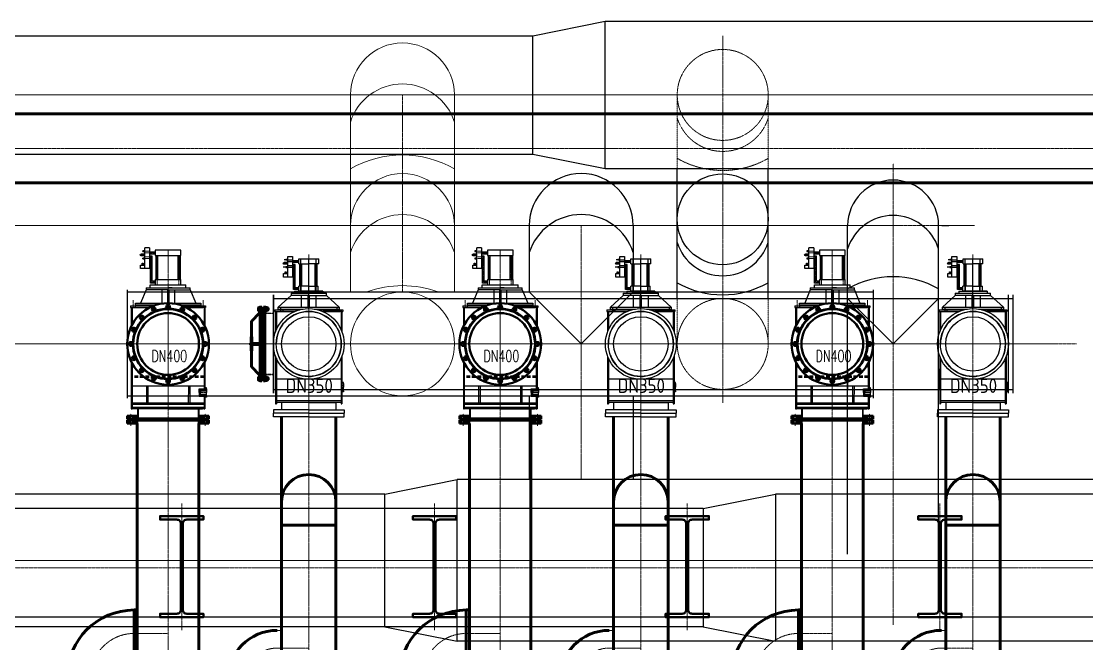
# Model space of a CAD drawing. Header units: millimetres. Extents: x -11969 to 47316, y 514 to 81306.
# Drawn here: x 18551 to 25929, y 67973 to 72284 of the extents above; entities that cross this region are included whole.
import ezdxf

# ---------------------------------------------------------------- set-up
doc = ezdxf.new("R2010")
doc.units = ezdxf.units.MM
for name, pattern in [('CENTER', [2, 1.25, -0.25, 0.25, -0.25]), ('CONTINOUS', [0]), ('DASHED2', [0.375, 0.25, -0.125]), ('DASHEDX2', [38.1, 25.4, -12.7]), ('PHANTOM2', [1.25, 0.625, -0.125, 0.125, -0.125, 0.125, -0.125])]:
    doc.linetypes.add(name, pattern=pattern)
for name, color, linetype, lineweight in [('2D', 4, 'PHANTOM2', 20), ('gas', 2, 'Continuous', 50), ('POU', 4, 'Continuous', 20), ('SHI', 7, 'Continuous', 40), ('SW', 8, 'Continuous', 20), ('WEN', 3, 'Continuous', 20), ('XU', 6, 'DASHED2', 20), ('ZHONG', 1, 'CENTER', 20), ('中心线', 1, 'CENTER', 18), ('尺寸', 4, 'Continuous', 18), ('虚线', 3, 'DASHEDX2', 25)]:
    doc.layers.add(name, color=color, linetype=linetype, lineweight=lineweight)
doc.layers.add('air', color=7, linetype='Continuous', lineweight=50, true_color=0x77bec0)
for name, color, linetype in [('dim', 7, 'Continuous'), ('HAN', 9, 'Continuous'), ('X1', 4, 'Continuous')]:
    doc.layers.add(name, color=color, linetype=linetype)
doc.styles.add('ACC', font='simplex.shx', dxfattribs={"width": 0.75, "bigfont": 'hztxt.shx'})
doc.styles.add('GB', font='gbenor.shx', dxfattribs={"bigfont": 'gbcbig.shx'})
pattern_1 = [(315, (-8383.129, 8656.28), (-2.245064, -2.245064), [])]
pattern_2 = [(45, (-8383.129, -9706.2963), (-2.245064, 2.245064), [])]
pattern_3 = [(45, (-4402.3579, -2894.9538), (-0.71178518, 0.71178518), [])]
pattern_4 = [(45, (-4402.3579, -2812.4112), (-0.71178518, 0.71178518), [])]
pattern_5 = [(45, (204.382, -1206.0965), (-3.558926, 3.558926), [])]
pattern_6 = [(45, (204.3822, -1206.0965), (-0.7117852, 0.7117852), [])]

# ---------------------------------------------------------------- blocks, each defined once
blk = doc.blocks.new('dl')
at = {"layer": 'SHI'}
blk.add_lwpolyline([(168935.8, 74025.5), (169085.8, 74025.5), (169085.8, 74049.5), (168970.3, 74049.5, -0.414214), (168942.3, 74077.5), (168942.3, 74673.5, -0.414214), (168970.3, 74701.5), (169085.8, 74701.5), (169085.8, 74725.5), (168935.8, 74725.5), (168785.8, 74725.5), (168785.8, 74701.5), (168901.3, 74701.5, -0.414214), (168929.3, 74673.5), (168929.3, 74077.5, -0.414214), (168901.3, 74049.5), (168785.8, 74049.5), (168785.8, 74025.5)], format="xyb", close=True, dxfattribs=at)
at = {"layer": 'ZHONG'}
blk.add_line((168935.8, 74813), (168935.8, 73934.6), dxfattribs=at)
blk = doc.blocks.new('wf-3tf-dn350-b')
for p, q in [((-145.4, 463.6), (-145.4, 605.6)), ((-145.4, 605.6), (-112.4, 605.6)), ((-112.4, 605.6), (-112.4, 463.6)), ((-177.7, 557.6), (-145.4, 557.6)), ((-145.4, 531.6), (-177.7, 531.6)), ((-145.4, 583.6), (-171.2, 583.6)), ((-145.4, 563.6), (-170.1, 563.6)), ((-145.4, 557.6), (-170.1, 557.6)), ((-145.4, 551.6), (-170.1, 551.6)), ((-145.4, 583.6), (-112.4, 583.6)), ((-145.4, 571.6), (-112.4, 571.6)), ((-145.4, 543.6), (-112.4, 543.6)), ((-145.4, 531.6), (-112.4, 531.6)), ((-112.4, 583.6), (-112.4, 463.6)), ((-112.4, 577.6), (-69, 577.6)), ((-112.4, 571.6), (-69, 571.6)), ((-112.4, 565.6), (-69, 565.6)), ((-94.2, 549.5), (-112.4, 549.6)), ((-100.2, 543.6), (-112.4, 543.6)), ((-106.2, 537.6), (-112.4, 537.6)), ((-106.3, 376.6), (-106.2, 537.6)), ((-100.3, 382.6), (-100.2, 543.6)), ((-94.3, 388.5), (-94.2, 549.5)), ((-69, 554.1), (-69, 589.1)), ((-69, 589), (69, 589)), ((-69, 589), (69, 589)), ((-69, 554.1), (0, 554)), ((-61.1, 400.1), (-61, 554.1)), ((-54.1, 365.1), (-54, 589)), ((-47.1, 400), (-47, 554)), ((0, 247), (0, 589)), ((69, 554), (0, 554)), ((43.4, 400), (43.5, 554)), ((50.4, 365), (50.5, 589)), ((57.4, 400), (57.5, 554)), ((69, 554), (69, 589)), ((-112.4, 463.6), (-145.4, 463.6)), ((-69.1, 376.6), (-106.3, 376.6)), ((-69.1, 382.6), (-100.3, 382.6)), ((-69.1, 388.6), (-94.3, 388.5)), ((-69.1, 365.1), (-69.1, 400.1)), ((-0.1, 400), (-69.1, 400.1)), ((-51.6, 365), (-51.6, 400)), ((-0.1, 400), (65.4, 400)), ((47.9, 365), (47.9, 400)), ((65.4, 365), (65.4, 400)), ((-122.5, 335), (-210.7, 254)), ((-122.5, 351), (122.5, 351)), ((-122.5, 351), (0, 351)), ((-122.5, 351), (-122.5, 335)), ((0, 335), (-122.5, 335)), ((-98.1, 365.1), (97.9, 364.9)), ((-98.1, 365.1), (-98.1, 351.1)), ((97.9, 364.9), (-69.1, 365.1)), ((-0.1, 365), (-69.1, 365.1)), ((-69.1, 365), (-69.1, 365)), ((-49.8, 254), (-49.8, 335)), ((-22.9, 365), (19.6, 365)), ((-12.5, 365), (13.1, 365)), ((-5, 254), (-5, 335)), ((0, 335), (122.5, 335)), ((5, 254), (5, 335)), ((19.6, 365), (28, 365)), ((49.8, 335), (49.8, 254)), ((97.9, 364.9), (97.9, 350.9)), ((122.5, 335), (122.5, 351)), ((122.5, 335), (210.3, 254)), ((-234.8, 236.9), (-62.2, 237)), ((-234.8, 236.9), (-234.8, 225)), ((-234.8, 225), (-96.9, 225)), ((-230, 225), (-230, 84.4)), ((-224, 225), (-224, 99.2)), ((-210.7, 254), (0, 254)), ((-210.7, 242), (-210.7, 254)), ((-210.7, 242), (-62.2, 242)), ((-210.7, 242), (-210.7, 237)), ((-210.5, 242), (-38.2, 242)), ((-210.5, 242), (-210.5, 237)), ((-210.5, 237), (-62.2, 237)), ((-210.5, 225), (-96.9, 225)), ((-195.5, 249), (-195.5, 225)), ((-180.7, 237), (-180.7, 242)), ((-180.5, 237), (-180.5, 242)), ((-180.5, 237), (-180.5, 225)), ((0, 254), (210.3, 254)), ((38.2, 242), (210.3, 242)), ((62.3, 237), (210.5, 237)), ((62.5, 242), (210.3, 242)), ((62.5, 237), (214.3, 237)), ((230, 225), (97, 225)), ((97, 225), (214.5, 225)), ((180.5, 237), (180.5, 242)), ((180.5, 237), (180.5, 225)), ((195.5, 249), (195.5, 225)), ((195.5, 249), (195.5, 225)), ((210.3, 254), (210.3, 237)), ((210.5, 237), (235.3, 236.9)), ((214.5, 225), (211.5, 225)), ((214.5, 225), (217.5, 225)), ((224, 225), (224, 99.2)), ((230, 225), (230, 84.4)), ((230.3, 225), (235.3, 225)), ((235.3, 236.9), (235.3, 225)), ((-230, -84.4), (-230, -415)), ((-224, -99.2), (-224, -415)), ((224, -99.2), (224, -415)), ((230, -84.4), (230, -415)), ((224, -245), (-224, -245)), ((240, -267.5), (230, -267.5)), ((230, -267.5), (230, -299.5)), ((230, -286), (240, -286)), ((230, -287.5), (240, -287.5)), ((240, -274.5), (240, -267.5)), ((240, -274.5), (240, -299.5)), ((230, -311.5), (240, -311.5)), ((230, -313), (240, -313)), ((230, -331.5), (230, -324.5)), ((240, -331.5), (230, -331.5)), ((240, -324.5), (240, -299.5)), ((240, -324.5), (240, -331.5)), ((-230, -415), (-224, -415)), ((224, -395), (-224, -395)), ((224, -405), (-224, -405)), ((0, -405), (-188.5, -405)), ((-188.5, -405), (-188.5, -456.1)), ((0, -405), (188.5, -405)), ((188.5, -405), (188.5, -456.1)), ((224, -415), (230, -415)), ((0, -456.1), (-245, -456.1)), ((-245, -456.1), (-245, -480.1)), ((0, -480.1), (-245, -480.1)), ((0, -480.1), (-245, -480.1)), ((-245, -504.1), (-245, -480.1)), ((0, -504.1), (-245, -504.1)), ((0, -456.1), (245, -456.1)), ((0, -480.1), (245, -480.1)), ((0, -480.1), (245, -480.1)), ((0, -504.1), (245, -504.1)), ((245, -456.1), (245, -480.1)), ((245, -504.1), (245, -480.1))]:
    blk.add_line(p, q)
for points in [[(-145.4, 587.1), (-159.3, 585.8), (-159.3, 581.6), (-145.4, 580.1)], [(-145.4, 535.1), (-159.3, 533.8), (-159.3, 529.6), (-145.4, 528.1)], [(-156.3, 487.2), (-163.3, 487.2), (-163.3, 499.8), (-156.3, 499.8)]]:
    blk.add_lwpolyline(points, close=True)
blk.add_lwpolyline([(-145.4, 463.6), (-174.1, 463.6), (-174.1, 487.2), (-145.4, 487.2)])
for centre, radius in [((-170.1, 557.6), 6), ((0, 0), 245), ((0, 0), 225), ((0, 0), 188.5)]:
    blk.add_circle(centre, radius)
blk.add_arc((0, 0), 225, 200.18139, 180)
at = {"layer": 'ZHONG'}
for p, q in [((0, -586.1), (0, 619)), ((356, 0), (-311.2, 0))]:
    blk.add_line(p, q, dxfattribs=at)
at = {"insert": (-159.8, -239.3), "char_height": 100, "attachment_point": 1, "style": 'GB'}
blk.add_mtext_dynamic_manual_height_columns('DN350', width=343.773, gutter_width=12.5, heights=[0], dxfattribs=at)
blk = doc.blocks.new('wf-3tf-dn400-c')
at = {"layer": 'POU'}
h = blk.add_hatch(dxfattribs=at)
h.set_pattern_fill('ANSI31', color=256, style=0)
h.set_pattern_definition(pattern_1)
h.paths.add_polyline_path([(-244.5, -499), (-214, -499), (-214, -525), (-241, -525), (-244, -522), (-244.5, -522)])
h.paths.add_polyline_path([(-270.5, -522), (-282.5, -522), (-282.5, -499), (-270.5, -499)])
h = blk.add_hatch(dxfattribs=at)
h.set_pattern_fill('ANSI31', color=256, style=0)
h.set_pattern_definition(pattern_1)
h.paths.add_polyline_path([(244.5, -522), (244, -522), (241, -525), (214, -525), (214, -499), (244.5, -499)])
h.paths.add_polyline_path([(270.5, -499), (282.5, -499), (282.5, -522), (270.5, -522)])
h = blk.add_hatch(dxfattribs=at)
h.set_pattern_fill('ANSI31', color=256, style=0)
h.set_pattern_definition(pattern_2)
h.paths.add_polyline_path([(-244.5, -551), (-214, -551), (-214, -525), (-241, -525), (-244, -528), (-244.5, -528)])
h.paths.add_polyline_path([(-270.5, -528), (-282.5, -528), (-282.5, -551), (-270.5, -551)])
h = blk.add_hatch(dxfattribs=at)
h.set_pattern_fill('ANSI31', color=256, style=0)
h.set_pattern_definition(pattern_2)
h.paths.add_polyline_path([(244.5, -528), (244, -528), (241, -525), (214, -525), (214, -551), (244.5, -551)])
h.paths.add_polyline_path([(270.5, -551), (282.5, -551), (282.5, -528), (270.5, -528)])
at = {"layer": '尺寸'}
h = blk.add_hatch(dxfattribs=at)
h.set_pattern_fill('LINE', color=256, angle=45, style=0)
h.set_pattern_definition([(45, (-124314.4302, -158400.693), (-2.24506403, 2.24506403), [])])
h.paths.add_polyline_path([(214.9, -311.4), (214.9, -328.9), (221.9, -328.9), (221.9, -322.9), (221.9, -321.9), (224.9, -321.9), (224.9, -322.9), (264.9, -322.9), (264.9, -311.4), (264.9, -304.4), (254.9, -304.4), (254.9, -311.4)])
h.paths.add_polyline_path([(254.9, -361.4), (254.9, -368.4), (264.9, -368.4), (264.9, -361.4), (264.9, -349.9), (224.9, -349.9), (224.9, -350.9), (221.9, -350.9), (221.9, -348.4), (221.9, -343.9), (214.9, -343.9), (214.9, -361.4)])
h = blk.add_hatch(color=256, dxfattribs=at)
h.paths.add_polyline_path([(224.9, -324.4), (221.9, -324.4), (221.9, -328.4), (224.9, -328.4)])
h.paths.add_polyline_path([(224.9, -344.4), (221.9, -344.4), (221.9, -348.4), (224.9, -348.4)])
for p, q in [((-161.9, 522.9), (-161.9, 664.9)), ((-128.9, 664.9), (-161.9, 664.9)), ((-128.9, 664.9), (-128.9, 522.9)), ((-161.9, 622.9), (-186.6, 622.9)), ((-161.9, 610.9), (-186.6, 610.9)), ((-128.9, 642.9), (-128.9, 522.9)), ((-128.9, 636.9), (-89, 636.9)), ((-128.9, 624.9), (-89, 624.9)), ((-110.7, 608.9), (-128.9, 608.9)), ((-122.7, 596.9), (-128.9, 596.9)), ((-122.7, 421.8), (-122.7, 596.9)), ((-110.7, 433.8), (-110.7, 608.9)), ((-84, 611.9), (-84, 446.8)), ((-80, 446.8), (-80, 611.9)), ((-70, 446.8), (-70, 611.9)), ((70, 447), (70, 612.1)), ((80, 447), (80, 612.1)), ((84, 612.1), (84, 447)), ((-128.9, 522.9), (-161.9, 522.9)), ((-89, 446.8), (-89, 408.8)), ((-89, 446.8), (89, 446.8)), ((89, 409), (89, 446.8)), ((-152.5, 374), (-191, 282)), ((-152.5, 389), (-152.5, 374)), ((-152.5, 389), (0, 389)), ((-152.5, 389), (-28.5, 389)), ((0, 374), (-152.5, 374)), ((-124, 409), (124, 409)), ((-124, 389), (-124, 409)), ((-89, 421.8), (-122.7, 421.8)), ((-89, 433.8), (-110.7, 433.8)), ((-89, 389), (89, 389)), ((-44, 372.9), (-44, 282)), ((-28.5, 389), (0, 389)), ((-5, 374), (-5, 282.5)), ((0, 389), (152.5, 389)), ((28.5, 389), (0, 389)), ((0, 374), (152.5, 374)), ((5, 374), (5, 282.5)), ((44, 372.9), (44, 282)), ((124, 389), (124, 409)), ((152.5, 374), (152.5, 389)), ((152.5, 374), (191, 282)), ((-259.8, 265), (-97.9, 265)), ((-259.8, 265), (-259.8, 253.1)), ((-259.8, 253.1), (-125.6, 253)), ((-257.5, 265.1), (-97.8, 265)), ((-257.5, 253.1), (-125.6, 253)), ((-255, 253.1), (-255, 121.6)), ((-249, 253.1), (-249, 133.4)), ((-228, 265.1), (-228, 253.1)), ((-226.2, 282), (-16.8, 282)), ((-226.2, 270), (-226.2, 282)), ((-226.2, 270), (-83.1, 270)), ((-226.2, 270), (-83.1, 270)), ((-226.2, 270), (-226.2, 265)), ((17, 282), (225.8, 282)), ((83.1, 270), (225.8, 270)), ((83.1, 270), (225.8, 270)), ((97.9, 265), (232.9, 265)), ((97.9, 265), (236.7, 265)), ((254.9, 253), (125.6, 253)), ((125.6, 253), (236.9, 253)), ((225.8, 282), (225.8, 270)), ((225.8, 270), (225.8, 265)), ((227.9, 265), (227.9, 253)), ((232.9, 265), (260.2, 265)), ((236.9, 253), (233.9, 253)), ((236.9, 253), (239.9, 253)), ((248.9, 253), (248.9, 133.7)), ((254.9, 253), (254.9, 121.9)), ((255.2, 253), (260.2, 253)), ((260.2, 265), (260.2, 253)), ((-255, -121.6), (-255, -449.9)), ((-249, -133.4), (-249, -449.9)), ((248.9, -133.7), (248.9, -311.4)), ((254.9, -121.9), (254.9, -304.4)), ((-249, -289.9), (248.9, -289.9)), ((-149.9, -290.1), (-149.9, -410)), ((-139.9, -290.1), (-139.9, -410)), ((140.2, -290.4), (139.9, -410.3)), ((150.2, -290.5), (149.9, -410.3)), ((214.9, -336.4), (214.9, -311.4)), ((214.9, -311.4), (254.9, -311.4)), ((214.9, -328.9), (221.9, -328.9)), ((214.9, -336.4), (214.9, -361.4)), ((214.9, -343.9), (221.9, -343.9)), ((214.9, -361.4), (254.9, -361.4)), ((221.9, -321.9), (224.9, -321.9)), ((221.9, -324.4), (221.9, -321.9)), ((221.9, -336.4), (221.9, -322.9)), ((224.9, -324.4), (221.9, -324.4)), ((221.9, -328.4), (224.9, -328.4)), ((221.9, -336.4), (221.9, -349.9)), ((221.9, -344.4), (224.9, -344.4)), ((221.9, -348.4), (221.9, -350.9)), ((224.9, -348.4), (221.9, -348.4)), ((221.9, -350.9), (224.9, -350.9)), ((224.9, -321.9), (224.9, -336.4)), ((224.9, -324.4), (264.9, -324.4)), ((224.9, -350.9), (224.9, -336.4)), ((224.9, -348.4), (264.9, -348.4)), ((248.9, -361.4), (248.9, -449.9)), ((264.9, -304.4), (254.9, -304.4)), ((254.9, -304.4), (254.9, -311.4)), ((254.9, -368.4), (254.9, -361.4)), ((254.9, -368.4), (254.9, -449.9)), ((264.9, -368.4), (254.9, -368.4)), ((264.9, -311.4), (264.9, -304.4)), ((264.9, -311.4), (264.9, -336.4)), ((264.9, -361.4), (264.9, -336.4)), ((264.9, -361.4), (264.9, -368.4)), ((254.9, -410), (-254.9, -410)), ((254.9, -420), (-254.9, -420)), ((248.9, -439.9), (-249, -439.9)), ((-255, -449.9), (-249, -449.9)), ((248.9, -449.9), (-249, -449.9)), ((0, -449.9), (-238.5, -449.9)), ((-212.4, -450), (-212.4, -515)), ((212.4, -515), (-212.4, -515)), ((-207.9, -450), (-207.9, -515)), ((0, -449.9), (238.4, -449.9)), ((207.9, -450), (207.9, -515)), ((212.4, -450), (212.4, -515)), ((248.9, -449.9), (254.9, -449.9)), ((212.4, -535), (-212.4, -535))]:
    blk.add_line(p, q)
for points in [[(-161.9, 646.4), (-175.8, 645.1), (-175.8, 640.9), (-161.9, 639.4)], [(-161.9, 594.4), (-175.8, 593.1), (-175.8, 588.9), (-161.9, 587.4)], [(-89, 611.9), (89, 612.1), (89, 650.1), (-89, 649.9)], [(-172.7, 546.5), (-179.7, 546.5), (-179.7, 559.1), (-172.7, 559.1)]]:
    blk.add_lwpolyline(points, close=True)
blk.add_lwpolyline([(-161.9, 522.9), (-190.6, 522.9), (-190.6, 546.5), (-161.9, 546.5)])
blk.add_circle((-186.6, 616.9), 6)
at = {"layer": 'SHI'}
for p, q in [((-282.5, -499), (-213, -499)), ((-282.5, -499), (-282.5, -522)), ((-270.5, -499), (-270.5, -522)), ((-244.5, -499), (-244.5, -522)), ((-214, -499), (-214, -525)), ((213, -499), (282.5, -499)), ((214, -499), (214, -525)), ((244.5, -499), (244.5, -522)), ((270.5, -499), (270.5, -522)), ((282.5, -499), (282.5, -522)), ((-282.5, -522), (-244, -522)), ((-282.5, -528), (-244, -528)), ((-282.5, -551), (-282.5, -528)), ((-282.5, -551), (-213, -551)), ((-270.5, -551), (-270.5, -528)), ((-244.5, -551), (-244.5, -528)), ((-241, -525), (-244, -522)), ((-241, -525), (-244, -528)), ((-241, -525), (241, -525)), ((-241, -525), (241, -525)), ((-214, -551), (-214, -525)), ((213, -551), (282.5, -551)), ((214, -551), (214, -525)), ((241, -525), (244, -522)), ((241, -525), (244, -528)), ((244, -522), (282.5, -522)), ((244, -528), (282.5, -528)), ((244.5, -551), (244.5, -528)), ((270.5, -551), (270.5, -528)), ((282.5, -551), (282.5, -528))]:
    blk.add_line(p, q, dxfattribs=at)
for centre, radius in [((0, 0), 282.5), ((0, 0), 244), ((0, 0), 241), ((-98.5, 237.9), 13), ((0, 257.5), 13), ((98.5, 237.9), 13), ((0, 0), 214), ((-182.1, 182.1), 13), ((182.1, 182.1), 13), ((-237.9, 98.5), 13), ((237.9, 98.5), 13), ((-257.5, 0), 13), ((257.5, 0), 13), ((-237.9, -98.5), 13), ((237.9, -98.5), 13), ((-182.1, -182.1), 13), ((182.1, -182.1), 13), ((-98.5, -237.9), 13), ((0, -257.5), 13), ((98.5, -237.9), 13)]:
    blk.add_circle(centre, radius, dxfattribs=at)
at = {"layer": 'ZHONG'}
for p, q in [((0, 307.8), (0, -316.7)), ((-82.4, 244.6), (-114.7, 231.2)), ((-105.6, 255), (-91.2, 220.2)), ((17.5, 257.5), (-17.5, 257.5)), ((114.7, 231.2), (82.3, 244.6)), ((105.6, 255), (91.2, 220.2)), ((-195.1, 195.1), (-168.5, 168.5)), ((-169.7, 194.4), (-194.5, 169.7)), ((195.1, 195.1), (168.5, 168.5)), ((194.4, 169.7), (169.7, 194.5)), ((-255, 105.6), (-220.2, 91.2)), ((-231.2, 114.7), (-244.6, 82.3)), ((255, 105.6), (220.2, 91.2)), ((244.6, 82.4), (231.2, 114.7)), ((-316.9, 0), (319.7, 0)), ((-257.5, 17.5), (-257.5, -17.5)), ((257.5, -17.5), (257.5, 17.5)), ((-255, -105.6), (-220.2, -91.2)), ((-244.6, -82.4), (-231.2, -114.7)), ((255, -105.6), (220.2, -91.2)), ((231.2, -114.7), (244.6, -82.3)), ((-195.1, -195.1), (-168.5, -168.5)), ((-194.4, -169.7), (-169.7, -194.5)), ((-105.6, -255), (-91.2, -220.2)), ((105.6, -255), (91.2, -220.2)), ((195.1, -195.1), (168.5, -168.5)), ((169.7, -194.4), (194.5, -169.7)), ((-114.7, -231.2), (-82.3, -244.6)), ((-17.5, -257.5), (17.5, -257.5)), ((82.4, -244.6), (114.7, -231.2)), ((-257.5, -483.4), (-257.5, -535.4)), ((-257.5, -566.6), (-257.5, -514.7)), ((0, -483.4), (0, -535.4)), ((0, -566.6), (0, -514.7)), ((257.5, -483.4), (257.5, -535.4)), ((257.5, -566.6), (257.5, -514.7))]:
    blk.add_line(p, q, dxfattribs=at)
at = {"layer": '中心线'}
for p, q in [((-161.9, 642.9), (-179.3, 642.9)), ((-161.9, 590.9), (-179.3, 590.9)), ((-161.9, 642.9), (-128.9, 642.9)), ((-161.9, 630.9), (-128.9, 630.9)), ((-161.9, 602.9), (-128.9, 602.9)), ((-161.9, 590.9), (-128.9, 590.9)), ((-128.9, 630.9), (-89, 630.9)), ((-116.7, 602.9), (-128.9, 602.9)), ((-116.7, 427.8), (-116.7, 602.9)), ((-75, 408.8), (-75, 611.9)), ((0, 409), (0, 650.1)), ((75, 409), (75, 612.1)), ((0, 275), (0, 528.1)), ((-89, 427.8), (-116.7, 427.8)), ((-243, 303.1), (-243, 253.1)), ((242.8, 303), (242.8, 253)), ((242.9, 303), (242.9, 253)), ((0, 294.6), (0, -721)), ((214.9, -336.4), (264.9, -336.4))]:
    blk.add_line(p, q, dxfattribs=at)
at = {"layer": '尺寸'}
for p, q in [((-194.2, 616.9), (-161.9, 616.9)), ((-161.9, 616.9), (-186.6, 616.9)), ((224.9, -322.9), (264.9, -322.9)), ((224.9, -349.9), (264.9, -349.9))]:
    blk.add_line(p, q, dxfattribs=at)
at = {"layer": '虚线'}
for p, q in [((248.9, -223), (-249, -223)), ((248.9, -233), (-249, -233))]:
    blk.add_line(p, q, dxfattribs=at)
at = {"layer": 'dim', "style": 'ACC', "width": 0.7}
blk.add_text('DN400', height=80, dxfattribs=at).set_placement((-115.1, -124.2))
blk = doc.blocks.new('蝶阀-DN250')
at = {"linetype": 'CONTINOUS'}
for p, q in [((-187.5, 213), (187.5, 213)), ((-187.5, 213), (-187.5, 165)), ((-187.5, 189), (187.5, 189)), ((-187.5, 165), (187.5, 165)), ((-136.5, 165), (-136.5, 48)), ((136.5, 48), (-136.5, 165)), ((136.5, 165), (136.5, 48)), ((187.5, 213), (187.5, 165)), ((-187.5, 48), (-187.5, 0)), ((-187.5, 48), (187.5, 48)), ((-187.5, 24), (187.5, 24)), ((-187.5, 0), (187.5, 0)), ((187.5, 48), (187.5, 0))]:
    blk.add_line(p, q, dxfattribs=at)
at = {"layer": '中心线', "ltscale": 0.1}
blk.add_line((0, 239), (0, -27.2), dxfattribs=at)
at = {"layer": '中心线', "ltscale": 0.04}
for p, q in [((-167.5, 221.2), (-167.5, 157.3)), ((167.5, 221.2), (167.5, 157.3)), ((-167.5, 56.2), (-167.5, -7.7)), ((167.5, 56.2), (167.5, -7.7))]:
    blk.add_line(p, q, dxfattribs=at)
blk = doc.blocks.new('蝶阀-DN220')
for p, q in [((-170, 94.5), (170, 94.5)), ((-170, 94.5), (-170, 82.5)), ((-170, 82.5), (170, 82.5)), ((-170, 70.5), (-170, 82.5)), ((170, 94.5), (170, 82.5)), ((170, 70.5), (170, 82.5)), ((-170, 70.5), (170, 70.5)), ((122.5, -70.5), (-122.5, 70.5)), ((-122.5, 70.5), (-122.5, -70.5)), ((122.5, -70.5), (122.5, 70.5)), ((-170, -70.5), (170, -70.5)), ((-170, -70.5), (-170, -82.5)), ((170, -70.5), (170, -82.5)), ((-170, -82.5), (170, -82.5)), ((-170, -94.5), (-170, -82.5)), ((-170, -94.5), (170, -94.5)), ((170, -94.5), (170, -82.5))]:
    blk.add_line(p, q)
at = {"layer": 'ZHONG'}
for p, q in [((-152.5, 99.7), (-152.5, 78.6)), ((-152.5, 65.3), (-152.5, 86.4)), ((0, -99.7), (0, 107.4)), ((152.5, 99.7), (152.5, 78.6)), ((152.5, 65.3), (152.5, 86.4)), ((-152.5, -65.3), (-152.5, -86.4)), ((152.5, -65.3), (152.5, -86.4)), ((-152.5, -99.7), (-152.5, -78.6)), ((152.5, -99.7), (152.5, -78.6))]:
    blk.add_line(p, q, dxfattribs=at)
blk = doc.blocks.new('波纹管-DN250')
at = {"ltscale": 0.5}
for p, q in [((-139.5, 171.5), (0, 171.5)), ((139.5, 171.5), (0, 171.5)), ((-139.5, 141.1), (0, 141.1)), ((-139.5, 110.8), (0, 110.8)), ((-139.5, 80.4), (0, 80.4)), ((139.5, 141.1), (0, 141.1)), ((139.5, 110.8), (0, 110.8)), ((139.5, 80.4), (0, 80.4)), ((-139.5, 50.1), (0, 50.1)), ((-139.5, 19.7), (0, 19.7)), ((139.5, 50.1), (0, 50.1)), ((139.5, 19.7), (0, 19.7))]:
    blk.add_line(p, q, dxfattribs=at)
at = {"linetype": 'CONTINOUS'}
for p, q in [((136.5, 191.2), (-136.5, 191.2)), ((-136.5, 191.2), (-136.5, 171.5)), ((136.5, 191.2), (136.5, 171.5)), ((-136.5, 19.7), (-136.5, 0)), ((136.5, 0), (-136.5, 0)), ((136.5, 19.7), (136.5, 0))]:
    blk.add_line(p, q, dxfattribs=at)
at = {"ltscale": 0.5}
for centre, major_axis, start_param, end_param in [((-139.5, 156.3), (-0.4, 15.2), -0.023739, 3.117854), ((139.5, 156.3), (-0.2, 15.2), 3.129948, 6.271541), ((-139.5, 95.6), (-0.4, 15.2), -0.023739, 3.117854), ((-139.5, 125.9), (-0.2, 15.2), 3.129948, 6.271541), ((-139.5, 65.2), (0.4, 15.2), 3.166909, 6.308502), ((139.5, 125.9), (-0.4, 15.2), -0.023739, 3.117854), ((139.5, 65.2), (0.5, 15.2), 0.034016, 3.175609), ((139.5, 95.6), (-0.2, 15.2), 3.129948, 6.271541), ((-139.5, 34.9), (-0.4, 15.2), -0.023739, 3.117854), ((139.5, 34.9), (-0.2, 15.2), 3.129948, 6.271541)]:
    blk.add_ellipse(centre, major_axis=major_axis, ratio=1, start_param=start_param, end_param=end_param, dxfattribs=at)
at = {"layer": 'ZHONG', "linetype": 'CONTINOUS'}
blk.add_line((0, -25.8), (0, 220.3), dxfattribs=at)
blk = doc.blocks.new('air-b2')
for p, q in [((689.5, 0), (689.5, -1149.8)), ((1066.5, 0), (1066.5, -1149.8)), ((689.5, -750), (1066.5, -750)), ((689.5, -750), (689.5, -1824.9)), ((1066.5, -750), (1066.5, -1824.9)), ((659, -1724.9), (689.5, -1724.9)), ((316.5, -1822.4), (316.5, -2086.5)), ((561.5, -1822.4), (316.5, -1822.4)), ((561.5, -1822.4), (561.5, -2086.5)), ((1066.5, -1824.9), (689.5, -1824.9)), ((741.5, -1974.9), (689.5, -1824.9)), ((1014.5, -1974.9), (1066.5, -1824.9)), ((741.5, -1974.9), (741.5, -2074.9)), ((1014.5, -1974.9), (741.5, -1974.9)), ((1014.5, -1974.9), (1014.5, -2074.9)), ((741.5, -2287.9), (741.5, -4036)), ((1014.5, -2287.9), (1014.5, -4036))]:
    blk.add_line(p, q)
for centre, radius, start in [((878, -588.5), 188.5, 0), ((659, -1822.4), 342.5, 90), ((659, -1822.4), 97.5, 90)]:
    blk.add_arc(centre, radius, start, 180)
at = {"layer": 'WEN'}
blk.add_line((659, -1479.9), (689.5, -1479.9), dxfattribs=at)
at = {"layer": 'ZHONG'}
for p, q in [((878, 0), (878, -4227.2)), ((659, -1602.4), (878, -1602.4)), ((439, -1822.4), (439, -2275.5))]:
    blk.add_line(p, q, dxfattribs=at)
blk.add_arc((659, -1822.4), 220, 90, 180, dxfattribs=at)
for name, p in [('蝶阀-DN250', (878, -2287.9)), ('波纹管-DN250', (878, -4227.2))]:
    blk.add_blockref(name, p)
at = {"layer": 'WEN', "xscale": -1}
blk.add_blockref('蝶阀-DN220', (439, -2181), dxfattribs=at)
blk = doc.blocks.new('蝶阀-DN300')
at = {"linetype": 'CONTINOUS'}
for p, q in [((-220, 226), (220, 226)), ((-220, 226), (-220, 178)), ((220, 226), (220, 178)), ((-220, 202), (220, 202)), ((-220, 178), (220, 178)), ((-162.5, 178), (-162.5, 48)), ((-162.5, 178), (162.5, 48)), ((162.5, 178), (162.5, 48)), ((-220, 48), (220, 48)), ((-220, 48), (-220, 0)), ((-220, 24), (220, 24)), ((-220, 0), (220, 0)), ((220, 48), (220, 0))]:
    blk.add_line(p, q, dxfattribs=at)
at = {"layer": '中心线', "ltscale": 0.04}
for p, q in [((-197.5, 239.3), (-197.5, 164.3)), ((197.5, 239.3), (197.5, 164.3)), ((-197.5, -13.3), (-197.5, 61.7)), ((197.5, -13.3), (197.5, 61.7))]:
    blk.add_line(p, q, dxfattribs=at)
at = {"layer": '中心线', "ltscale": 0.1}
blk.add_line((0, 257.7), (0, -52.1), dxfattribs=at)
blk = doc.blocks.new('波纹管-DN300')
at = {"linetype": 'CONTINOUS'}
for p, q in [((162.5, 227.6), (-162.5, 227.6)), ((-162.5, 227.6), (-162.5, 204.1)), ((162.5, 227.6), (162.5, 204.1)), ((-162.5, 23.5), (-162.5, 0)), ((162.5, 0), (-162.5, 0)), ((162.5, 23.5), (162.5, 0))]:
    blk.add_line(p, q, dxfattribs=at)
at = {"ltscale": 0.5}
for p, q in [((-166.1, 204.1), (0, 204.1)), ((-166.1, 168), (0, 168)), ((166.1, 204.1), (0, 204.1)), ((166.1, 168), (0, 168)), ((-166.1, 131.9), (0, 131.9)), ((-166.1, 95.7), (0, 95.7)), ((166.1, 131.9), (0, 131.9)), ((166.1, 95.7), (0, 95.7)), ((-166.1, 59.6), (0, 59.6)), ((-166.1, 23.5), (0, 23.5)), ((166.1, 59.6), (0, 59.6)), ((166.1, 23.5), (0, 23.5))]:
    blk.add_line(p, q, dxfattribs=at)
for centre, major_axis, start_param, end_param in [((-166.1, 186.1), (-0.4, 18.1), -0.023739, 3.117854), ((-166.1, 149.9), (-0.2, 18.1), 3.129948, 6.271541), ((166.1, 149.9), (-0.4, 18.1), -0.023739, 3.117854), ((166.1, 186.1), (-0.2, 18.1), 3.129948, 6.271541), ((-166.1, 113.8), (-0.4, 18.1), -0.023739, 3.117854), ((-166.1, 77.7), (0.5, 18.1), 3.166909, 6.308502), ((166.1, 77.7), (0.6, 18.1), 0.034016, 3.175609), ((166.1, 113.8), (-0.2, 18.1), 3.129948, 6.271541), ((-166.1, 41.5), (-0.4, 18.1), -0.023739, 3.117854), ((166.1, 41.5), (-0.2, 18.1), 3.129948, 6.271541)]:
    blk.add_ellipse(centre, major_axis=major_axis, ratio=1, start_param=start_param, end_param=end_param, dxfattribs=at)
at = {"layer": 'ZHONG', "linetype": 'CONTINOUS'}
blk.add_line((0, -30.7), (0, 254.2), dxfattribs=at)
blk = doc.blocks.new('gas-b2')
for p, q in [((857, 1454.2), (857, 574.6)), ((1283, 1454.2), (1283, 574.6)), ((857, 574.6), (857, -262.5)), ((1283, 574.6), (1283, -262.5)), ((835, 162.5), (835, -162.5)), ((835, 162.5), (857, 162.5)), ((835, -162.5), (857, -162.5)), ((1283, -262.5), (857, -262.5)), ((907.5, -412.5), (857, -262.5)), ((1232.5, -412.5), (1283, -262.5)), ((372.5, -300), (372.5, -512.5)), ((372.5, -300), (697.5, -300)), ((697.5, -300), (697.5, -512.5)), ((907.5, -412.5), (907.5, -512.5)), ((1232.5, -412.5), (907.5, -412.5)), ((1232.5, -412.5), (1232.5, -512.5)), ((907.5, -738.5), (907.5, -2334.7)), ((1232.5, -738.5), (1232.5, -2334.7))]:
    blk.add_line(p, q)
for radius in [462.5, 137.5]:
    blk.add_arc((835, -300), radius, 90, 180)
at = {"layer": 'ZHONG', "linetype": 'CENTER'}
for p, q in [((1070, 1454.2), (1070, -2562.3)), ((535, -300), (535, -1049.3))]:
    blk.add_line(p, q, dxfattribs=at)
at = {"layer": 'ZHONG'}
blk.add_line((835, 0), (1070, 0), dxfattribs=at)
blk.add_arc((835, -300), 300, 90, 180, dxfattribs=at)
for name, p in [('蝶阀-DN300', (535, -738.5)), ('波纹管-DN300', (1070, -2562.3))]:
    blk.add_blockref(name, p)
at = {"xscale": -1}
blk.add_blockref('蝶阀-DN300', (1070, -738.5), dxfattribs=at)
blk = doc.blocks.new('gas-master-2')
for p, q in [((3110, 0), (3110, -1365)), ((3830, 0), (3830, -1365)), ((500, -610), (17750.5, -610)), ((1564.5, -1350), (1564.5, -2100)), ((1564.5, -1365), (6729.5, -1365)), ((6729.5, -1350), (6729.5, -2100)), ((1564.5, -2085), (6729.5, -2085))]:
    blk.add_line(p, q)
for centre, radius, start, end in [((3470, 0), 360, 0, 180), ((3470, -301.7), 377.7, 17.58795, 162.41205), ((3470, -1136), 720, 60, 120), ((3470, -905), 360, 0, 180), ((3470, -1206.7), 377.7, 17.58795, 162.41205), ((3470, -2041), 720, 69.85975, 110.14025)]:
    blk.add_arc(centre, radius, start, end)
at = {"layer": 'WEN'}
blk.add_circle((3470, -1725), 360, dxfattribs=at)
at = {"layer": 'ZHONG'}
for p, q in [((-11320, 0), (17750.5, 0)), ((-11015.7, 0), (18852.4, 0)), ((3470, 0), (3470, -1365)), ((-11320, -905), (4300.8, -905)), ((-11051.6, -1725), (7270, -1725))]:
    blk.add_line(p, q, dxfattribs=at)
blk = doc.blocks.new('防爆膜-DN400')
at = {"layer": 'WEN'}
h = blk.add_hatch(dxfattribs=at)
h.set_pattern_fill('ANSI31', color=256, scale=8.05293, style=0)
h.set_pattern_definition(pattern_3)
h.paths.add_polyline_path([(-75.7, -40.6), (-76.5, -40.6), (-76.5, -135), (-75.7, -135)])
h = blk.add_hatch(dxfattribs=at)
h.set_pattern_fill('ANSI31', color=256, scale=8.05293, style=0)
h.set_pattern_definition(pattern_3)
h.paths.add_polyline_path([(-75.7, -135), (-76.5, -135), (-76.5, -209), (-75.7, -209)])
at = {"layer": 'X1'}
h = blk.add_hatch(dxfattribs=at)
h.set_pattern_fill('ANSI31', color=256, scale=40.26465, style=0)
h.set_pattern_definition(pattern_5)
h.paths.add_polyline_path([(-55.6, 255.5), (-55.6, 256.5), (-55.6, 257.7), (-69.3, 257.7), (-69.3, 250.8), (-55.6, 250.8)])
h.paths.add_polyline_path([(-79, 257.7), (-92.7, 257.7), (-92.7, 250.8), (-79, 250.8)])
h.paths.add_polyline_path([(-79, 231.1), (-79, 232.3), (-92.7, 232.3), (-92.7, 226.7), (-92.7, 214.2), (-76.5, 214.2), (-76.5, 228.7)])
h.paths.add_polyline_path([(-55.6, 232.3), (-69.3, 232.3), (-69.3, 231.3, -0.198912), (-69.4, 231), (-71.7, 228.7), (-71.7, 214.2), (-55.6, 214.2)])
h = blk.add_hatch(dxfattribs=at)
h.set_pattern_fill('ANSI31', color=256, scale=8.05293, angle=90, style=0)
h.set_pattern_definition([(135, (204.3822, -1206.0965), (-0.7117852, -0.7117852), [])])
h.paths.add_polyline_path([(-75.7, 228.7), (-76.5, 228.7), (-76.5, 193.5), (-75.7, 193.5)])
at = {"layer": 'X1', "ltscale": 0.5}
h = blk.add_hatch(dxfattribs=at)
h.set_pattern_fill('ANSI37', color=256, scale=16.10586, style=0)
h.set_pattern_definition([(45, (204.3822, -1206.0965), (-1.4235704, 1.4235704), []), (135, (204.3822, -1206.0965), (-1.4235704, -1.4235704), [])])
h.paths.add_polyline_path([(-71.7, 228.7), (-75.7, 228.7), (-75.7, 214.2), (-71.7, 214.2)])
at = {"layer": 'X1'}
h = blk.add_hatch(dxfattribs=at)
h.set_pattern_fill('ANSI31', color=256, scale=8.05293, angle=90, style=0)
h.set_pattern_definition([(135, (204.3822, -1200.7151), (-0.7117852, -0.7117852), [])])
h.paths.add_polyline_path([(-75.7, 193.4), (-76.5, 193.4), (-76.5, 193), (-76.5, 134.8), (-75.7, 134.8)])
h = blk.add_hatch(dxfattribs=at)
h.set_pattern_fill('ANSI31', color=256, scale=8.05293, style=0)
h.set_pattern_definition([(315, (-4402.3579, 2894.9538), (-0.71178518, -0.71178518), [])])
h.paths.add_polyline_path([(-75.7, 40.6), (-76.5, 40.6), (-76.5, 135), (-75.7, 135)])
h = blk.add_hatch(dxfattribs=at)
h.set_pattern_fill('ANSI31', color=256, scale=24.15879, style=0)
h.set_pattern_definition([(45, (-2178.5933, -2894.9538), (-2.1353555, 2.1353555), [])])
h.paths.add_polyline_path([(-152.2, 44.9), (-157.1, 47.9), (-157.1, 20.8), (-152.2, 18.4)])
h.paths.add_polyline_path([(-147.4, 41.8), (-152.2, 44.9), (-152.2, 18.4), (-147.4, 16)])
h.paths.add_polyline_path([(-152.2, 18.4), (-157.1, 20.8), (-157.1, 6.4), (-152.2, 6.4)])
h.paths.add_polyline_path([(-147.4, 16), (-152.2, 18.4), (-152.2, 6.4), (-147.4, 6.4)])
h.paths.add_polyline_path([(-147.4, 48.3), (-152.2, 48.3), (-152.2, 44.9), (-147.4, 41.8)])
h.paths.add_polyline_path([(-152.2, 48.3), (-157.1, 48.3), (-157.1, 47.9), (-152.2, 44.9)])
h.paths.add_polyline_path([(-152.2, -6.4), (-157.1, -6.4), (-157.1, -48.3), (-152.2, -48.3)])
h.paths.add_polyline_path([(-147.4, -6.4), (-152.2, -6.4), (-152.2, -48.3), (-147.4, -48.3)])
h = blk.add_hatch(dxfattribs=at)
h.set_pattern_fill('ANSI31', color=256, scale=8.05293, style=0)
h.set_pattern_definition(pattern_6)
h.paths.add_polyline_path([(-75.7, 40.4), (-76.5, 40.4), (-76.5, 0), (-75.7, 0)])
h = blk.add_hatch(dxfattribs=at)
h.set_pattern_fill('ANSI31', color=256, scale=8.05293, style=0)
h.set_pattern_definition(pattern_6)
h.paths.add_polyline_path([(-75.7, 0), (-76.5, 0), (-76.5, -40.6), (-75.7, -40.6)])
at = {"layer": 'X1', "ltscale": 0.5}
h = blk.add_hatch(dxfattribs=at)
h.set_pattern_fill('ANSI31', color=256, scale=8.05293, style=0)
h.set_pattern_definition(pattern_4)
h.paths.add_polyline_path([(-75.7, -126.5), (-76.5, -126.5), (-76.5, -187.8), (-75.7, -187.8)])
h = blk.add_hatch(dxfattribs=at)
h.set_pattern_fill('ANSI31', color=256, scale=40.26465, style=0)
h.set_pattern_definition(pattern_5)
h.paths.add_polyline_path([(-92.7, -232.3), (-79, -232.3), (-79, -231.1), (-76.5, -228.7), (-76.5, -214.2), (-92.7, -214.2)])
h.paths.add_polyline_path([(-92.7, -250.8), (-92.7, -256.5), (-92.7, -257.7), (-79, -257.7), (-79, -250.8)])
at = {"layer": 'X1'}
h = blk.add_hatch(dxfattribs=at)
h.set_pattern_fill('ANSI31', color=256, scale=8.05293, style=0)
h.set_pattern_definition(pattern_4)
h.paths.add_polyline_path([(-75.7, -187.6), (-76.5, -187.6), (-76.5, -229.5), (-75.7, -229.5)])
at = {"layer": 'X1', "ltscale": 0.5}
h = blk.add_hatch(dxfattribs=at)
h.set_pattern_fill('ANSI31', color=256, scale=40.26465, style=0)
h.set_pattern_definition(pattern_5)
h.paths.add_polyline_path([(-71.7, -228.7), (-69.4, -231, -0.198912), (-69.3, -231.3), (-69.3, -232.3), (-55.6, -232.3), (-55.6, -226.7), (-55.6, -214.2), (-71.7, -214.2)])
h.paths.add_polyline_path([(-55.6, -257.7), (-55.6, -250.8), (-69.3, -250.8), (-69.3, -257.7)])
at = {"layer": '2D'}
for p, q in [((-61.2, 0), (-61.2, 214.2)), ((-61.2, 213), (0, 213)), ((-61.2, 209.8), (0, 209.8)), ((-61.2, 0), (-61.2, -214.2)), ((-61.2, -209.8), (0, -209.8)), ((-61.2, -213), (0, -213))]:
    blk.add_line(p, q, dxfattribs=at)
at = {"layer": 'HAN'}
for p, q in [((-91, 248.5), (-55.6, 248.5)), ((-91, 234.7), (-55.6, 234.7)), ((-38.1, 248.5), (-34.7, 248.5)), ((-38.1, 234.7), (-34.7, 234.7)), ((-91, -234.7), (-55.6, -234.7)), ((-91, -248.5), (-55.6, -248.5)), ((-38.1, -234.7), (-34.7, -234.7)), ((-38.1, -248.5), (-34.7, -248.5))]:
    blk.add_line(p, q, dxfattribs=at)
at = {"layer": 'HAN', "linetype": 'Continuous'}
for p, q in [((-160.5, 5.8), (-143.5, 5.8)), ((-97, 5.8), (-106.4, 5.8)), ((-81.9, 5.8), (-80.6, 5.8)), ((-160.5, -5.8), (-143.5, -5.8)), ((-97, -5.8), (-106.4, -5.8)), ((-81.9, -5.8), (-80.6, -5.8))]:
    blk.add_line(p, q, dxfattribs=at)
at = {"layer": 'SHI'}
for p, q in [((-105.1, 252), (-103.1, 255.5)), ((-105.1, 252), (-105.1, 231.1)), ((-105.1, 231.1), (-103.1, 227.6)), ((-103.1, 255.5), (-95.1, 255.5)), ((-103.1, 248.6), (-95.1, 248.6)), ((-103.1, 234.6), (-95.1, 234.6)), ((-103.1, 227.6), (-95.1, 227.6)), ((-97.5, 227.6), (-97.5, 216.2)), ((-95.1, 256.5), (-92.7, 256.5)), ((-95.1, 226.7), (-95.1, 256.5)), ((-95.1, 255.5), (-95.1, 227.6)), ((-95.1, 226.7), (-92.7, 226.7)), ((-92.7, 257.7), (-92.7, 9.9)), ((-79, 257.7), (-92.7, 257.7)), ((-79, 257.7), (-92.7, 257.7)), ((-92.7, 257.7), (-92.7, 198.7)), ((-92.7, 226.7), (-92.7, 256.5)), ((-92.7, 250.8), (-79, 250.8)), ((-92.7, 249.6), (-55.6, 249.6)), ((-92.7, 233.5), (-55.6, 233.5)), ((-92.7, 232.3), (-55.6, 232.3)), ((-91, 249.6), (-91, 233.5)), ((-79, 249.6), (-79, 257.7)), ((-79, 231.1), (-79, 233.5)), ((-79, 231.1), (-76.5, 228.7)), ((-79, 231.1), (-76.5, 228.7)), ((-76.5, 228.7), (-76.5, 0)), ((-76.5, 228.7), (-76.5, 187.6)), ((-76.5, 228.7), (-76.5, 187.6)), ((-75.7, 228.7), (-75.7, 0)), ((-69.4, 231), (-71.7, 228.7)), ((-71.7, 228.7), (-71.7, 197.7)), ((-69.3, 249.6), (-69.3, 257.7)), ((-69.3, 257.7), (-55.6, 257.7)), ((-69.3, 250.8), (-55.6, 250.8)), ((-69.3, 231.3), (-69.3, 233.5)), ((-55.6, 257.7), (-55.6, 0)), ((-55.6, 256.5), (-53.2, 256.5)), ((-55.6, 226.7), (-55.6, 256.5)), ((-55.6, 255.5), (-55.6, 227.6)), ((-55.6, 226.7), (-53.2, 226.7)), ((-53.2, 226.7), (-53.2, 256.5)), ((-53.2, 252), (-51.2, 255.5)), ((-53.2, 252), (-53.2, 231.1)), ((-53.2, 231.1), (-51.2, 227.6)), ((-51.2, 255.5), (-40.1, 255.5)), ((-51.2, 248.6), (-40.1, 248.6)), ((-51.2, 234.6), (-40.1, 234.6)), ((-51.2, 227.6), (-40.1, 227.6)), ((-38.1, 252), (-40.1, 255.5)), ((-38.1, 231.1), (-40.1, 227.6)), ((-38.1, 252), (-38.1, 231.1)), ((-38.1, 249.6), (-35.8, 249.6)), ((-38.1, 233.5), (-35.8, 233.5)), ((-34.7, 248.5), (-35.8, 249.6)), ((-35.8, 249.6), (-35.8, 233.5)), ((-35.8, 233.5), (-34.7, 234.7)), ((-34.7, 248.5), (-34.7, 234.7)), ((-97.5, 216.2), (-154.7, 158.2)), ((-154.7, 48.3), (-154.7, 158.2)), ((-154.7, 158.2), (-149.8, 156.2)), ((-92.7, 214.2), (-149.8, 156.2)), ((-149.8, 48.3), (-149.8, 156.2)), ((-97.5, 216.2), (-92.7, 214.2)), ((-80.6, 214.2), (-80.6, 0)), ((-77.4, 214.2), (-77.4, 0)), ((-77.4, 187.7), (-77.4, 208.6)), ((-76.5, 208.6), (-76.5, 0)), ((-74.9, 194.5), (-70.9, 198.5)), ((-74.9, 194.5), (-74.9, 0)), ((-71.7, 214.2), (-55.6, 214.2)), ((-71.7, 193.1), (-67.7, 197.2)), ((-71.7, 193.1), (-71.7, 0)), ((-70.9, 214.2), (-70.9, 198.5)), ((-67.7, 214.2), (-67.7, 197.2)), ((-160.5, 5.8), (-159.8, 6.4)), ((-160.5, -5.8), (-160.5, 5.8)), ((-159.8, 6.4), (-97, 6.4)), ((-159.8, 6.4), (-159.8, -6.4)), ((-157.1, 6.4), (-157.1, 48.3)), ((-157.1, 48.3), (-147.4, 48.3)), ((-147.4, 6.4), (-147.4, 48.3)), ((-143.5, 6.4), (-143.5, -6.4)), ((-106.4, 6.4), (-106.4, -6.4)), ((-97, -9.9), (-97, 9.9)), ((-90.5, 9.9), (-97, 9.9)), ((-90.5, 6.1), (-97, 6.1)), ((-89.4, 8), (-90.5, 9.9)), ((-89.4, -9.9), (-89.4, 9.9)), ((-82.9, 9.9), (-89.4, 9.9)), ((-89.4, -8), (-89.4, 8)), ((-82.9, 6.1), (-89.4, 6.1)), ((-81.9, 8), (-82.9, 9.9)), ((-81.9, -8), (-81.9, 8)), ((-81.9, 6.4), (-81.2, 6.4)), ((-81.2, 6.4), (-81.2, -6.4)), ((-80.6, 5.8), (-81.2, 6.4)), ((-80.6, -5.8), (-80.6, 5.8)), ((-159.8, -6.4), (-160.5, -5.8)), ((-159.8, -6.4), (-97, -6.4)), ((-157.1, -6.4), (-157.1, -48.3)), ((-157.1, -48.3), (-147.4, -48.3)), ((-154.7, -48.3), (-154.7, -158.2)), ((-149.8, -48.3), (-149.8, -156.2)), ((-147.4, -6.4), (-147.4, -48.3)), ((-90.5, -6.1), (-97, -6.1)), ((-90.5, -9.9), (-97, -9.9)), ((-92.7, -257.7), (-92.7, -9.9)), ((-89.4, -8), (-90.5, -9.9)), ((-82.9, -6.1), (-89.4, -6.1)), ((-82.9, -9.9), (-89.4, -9.9)), ((-81.9, -8), (-82.9, -9.9)), ((-81.9, -6.4), (-81.2, -6.4)), ((-81.2, -6.4), (-80.6, -5.8)), ((-80.6, -214.2), (-80.6, 0)), ((-77.4, -214.2), (-77.4, 0)), ((-76.5, -208.6), (-76.5, 0)), ((-76.5, -228.7), (-76.5, 0)), ((-75.7, -228.7), (-75.7, 0)), ((-74.9, -194.5), (-74.9, 0)), ((-71.7, -193.1), (-71.7, 0)), ((-55.6, -257.7), (-55.6, 0)), ((-154.7, -158.2), (-149.8, -156.2)), ((-97.5, -216.2), (-154.7, -158.2)), ((-92.7, -214.2), (-149.8, -156.2)), ((-97.5, -216.2), (-92.7, -214.2)), ((-97.5, -227.6), (-97.5, -216.2)), ((-92.7, -257.7), (-92.7, -192)), ((-74.9, -194.5), (-70.9, -198.5)), ((-71.7, -193.1), (-67.7, -197.2)), ((-71.7, -228.7), (-71.7, -197.7)), ((-71.7, -214.2), (-55.6, -214.2)), ((-70.9, -214.2), (-70.9, -198.5)), ((-67.7, -214.2), (-67.7, -197.2)), ((-105.1, -231.1), (-103.1, -227.6)), ((-105.1, -252), (-105.1, -231.1)), ((-105.1, -252), (-103.1, -255.5)), ((-103.1, -227.6), (-95.1, -227.6)), ((-103.1, -234.6), (-95.1, -234.6)), ((-103.1, -248.6), (-95.1, -248.6)), ((-103.1, -255.5), (-95.1, -255.5)), ((-95.1, -226.7), (-92.7, -226.7)), ((-95.1, -226.7), (-95.1, -256.5)), ((-95.1, -255.5), (-95.1, -227.6)), ((-95.1, -256.5), (-92.7, -256.5)), ((-92.7, -226.7), (-92.7, -256.5)), ((-92.7, -232.3), (-55.6, -232.3)), ((-92.7, -233.5), (-55.6, -233.5)), ((-92.7, -249.6), (-55.6, -249.6)), ((-92.7, -250.8), (-79, -250.8)), ((-79, -257.7), (-92.7, -257.7)), ((-79, -257.7), (-92.7, -257.7)), ((-91, -249.6), (-91, -233.5)), ((-79, -231.1), (-76.5, -228.7)), ((-79, -231.1), (-76.5, -228.7)), ((-79, -231.1), (-79, -233.5)), ((-79, -249.6), (-79, -257.7)), ((-69.4, -231), (-71.7, -228.7)), ((-69.3, -231.3), (-69.3, -233.5)), ((-69.3, -249.6), (-69.3, -257.7)), ((-69.3, -250.8), (-55.6, -250.8)), ((-69.3, -257.7), (-55.6, -257.7)), ((-55.6, -226.7), (-53.2, -226.7)), ((-55.6, -226.7), (-55.6, -256.5)), ((-55.6, -255.5), (-55.6, -227.6)), ((-55.6, -256.5), (-53.2, -256.5)), ((-53.2, -226.7), (-53.2, -256.5)), ((-53.2, -231.1), (-51.2, -227.6)), ((-53.2, -252), (-53.2, -231.1)), ((-53.2, -252), (-51.2, -255.5)), ((-51.2, -227.6), (-40.1, -227.6)), ((-51.2, -234.6), (-40.1, -234.6)), ((-51.2, -248.6), (-40.1, -248.6)), ((-51.2, -255.5), (-40.1, -255.5)), ((-38.1, -231.1), (-40.1, -227.6)), ((-38.1, -252), (-40.1, -255.5)), ((-38.1, -252), (-38.1, -231.1)), ((-38.1, -233.5), (-35.8, -233.5)), ((-38.1, -249.6), (-35.8, -249.6)), ((-35.8, -233.5), (-34.7, -234.7)), ((-35.8, -249.6), (-35.8, -233.5)), ((-34.7, -248.5), (-35.8, -249.6)), ((-34.7, -248.5), (-34.7, -234.7))]:
    blk.add_line(p, q, dxfattribs=at)
at = {"layer": 'SHI', "ltscale": 0.5}
for p, q in [((-76.5, 228.7), (-71.7, 228.7)), ((-92.7, 214.2), (-76.5, 214.2)), ((-76.5, 214.6), (-76.5, 214.6)), ((-75.7, 214.2), (-71.7, 214.2)), ((-92.7, -214.2), (-76.5, -214.2)), ((-75.7, -214.2), (-71.7, -214.2)), ((-76.5, -228.7), (-71.7, -228.7))]:
    blk.add_line(p, q, dxfattribs=at)
at = {"layer": 'SHI'}
for centre, radius, start, end in [((-99.6, 252.9), 5.6, 188.93925, 231.06075), ((-92, 241.6), 13.1, 147.79577, 212.20423), ((-99.6, 230.3), 5.6, 128.93925, 171.06075), ((-69.7, 231.3), 0.403, 315, 0), ((-47.7, 252.9), 5.6, 188.93925, 231.06075), ((-40.1, 241.6), 13.1, 147.79577, 212.20423), ((-47.7, 230.3), 5.6, 128.93925, 171.06075), ((-43.7, 252.9), 5.6, 308.93925, 351.06075), ((-51.2, 241.6), 13.1, 327.79577, 32.20423), ((-43.7, 230.3), 5.6, 8.93925, 51.06075), ((-92.8, 8.7), 3.39, 311.55011, 348.44989), ((-107.5, 0), 18.1, 340.14688, 19.85312), ((-85.2, 8.7), 3.39, 311.55011, 348.44989), ((-99.9, 0), 18.1, 340.14688, 19.85312), ((-92.8, -8.7), 3.39, 11.55011, 48.44989), ((-85.2, -8.7), 3.39, 11.55011, 48.44989), ((-99.6, -230.3), 5.6, 188.93925, 231.06075), ((-92, -241.6), 13.1, 147.79577, 212.20423), ((-99.6, -252.9), 5.6, 128.93925, 171.06075), ((-69.7, -231.3), 0.403, 0, 45), ((-47.7, -230.3), 5.6, 188.93925, 231.06075), ((-40.1, -241.6), 13.1, 147.79577, 212.20423), ((-47.7, -252.9), 5.6, 128.93925, 171.06075), ((-43.7, -230.3), 5.6, 308.93925, 351.06075), ((-51.2, -241.6), 13.1, 327.79577, 32.20423), ((-43.7, -252.9), 5.6, 8.93925, 51.06075)]:
    blk.add_arc(centre, radius, start, end, dxfattribs=at)
at = {"layer": 'WEN', "ltscale": 0.5}
for points in [[(-83.2, 214.2), (-80.6, 210.9), (-80.6, 214.2)], [(-67.7, 209.8), (-64.4, 214.2), (-67.7, 214.2)], [(-83.2, -214.2), (-80.6, -210.9), (-80.6, -214.2)], [(-67.7, -209.8), (-64.4, -214.2), (-67.7, -214.2)], [(-67.7, -209.8), (-64.4, -214.2), (-67.7, -214.2)]]:
    blk.add_solid(points, dxfattribs=at)
at = {"layer": 'ZHONG'}
for p, q in [((-27.3, 241.6), (-108.7, 241.6)), ((-95.1, 225.2), (-95.1, 215.2)), ((-95.1, 215.2), (-152.2, 157.2)), ((-152.2, 0), (-152.2, 157.2)), ((-164.8, 0), (0, 0)), ((-152.2, 0), (-152.2, -157.2)), ((-95.1, -215.2), (-152.2, -157.2)), ((-95.1, -225.2), (-95.1, -215.2)), ((-27.3, -241.6), (-108.7, -241.6))]:
    blk.add_line(p, q, dxfattribs=at)

msp = doc.modelspace()

# ---------------------------------------------------------------- linework, layer by layer
for p, q in [((22093.643, 72184.298), (22593.643, 72284.298)), ((22593.643, 72284.298), (37463.885, 72284.298)), ((22593.643, 71264.298), (22593.643, 72284.298)), ((15693.653, 72184.298), (22093.643, 72184.298)), ((22093.643, 71364.298), (22093.643, 72184.298)), ((15693.653, 71364.298), (22093.643, 71364.298)), ((22093.643, 71364.298), (22593.643, 71264.298)), ((22593.643, 71264.298), (37463.885, 71264.298)), ((23093.643, 70364.286), (23093.643, 71264.298)), ((23723.643, 70364.286), (23723.643, 71264.298)), ((22068.641, 70869.298), (22068.641, 70409.286)), ((22788.641, 70869.298), (22788.641, 70409.286)), ((24273.646, 68592.298), (24273.646, 70869.298)), ((24273.646, 68592.298), (24273.646, 70869.298)), ((24903.646, 68592.298), (24903.646, 70869.298)), ((24903.646, 68592.298), (24903.646, 70869.298)), ((24926.094, 70869.298), (24975.436, 70869.298)), ((19285.152, 70424.298), (19285.152, 69674.298)), ((19285.152, 70409.298), (22068.641, 70409.298)), ((20296.646, 70389.311), (20296.646, 69709.311)), ((20296.646, 69709.286), (20296.646, 70389.286)), ((22068.641, 70409.286), (22428.641, 70049.298)), ((22788.641, 70409.286), (22428.641, 70049.298)), ((22788.641, 70409.298), (24450.152, 70409.298)), ((24450.152, 70424.298), (24450.152, 69674.298)), ((25386.646, 69709.286), (25386.646, 70389.286)), ((25416.646, 70389.311), (25416.646, 69709.311)), ((20296.646, 70364.311), (24273.646, 70364.311)), ((20296.646, 70364.286), (25386.646, 70364.286)), ((24273.646, 70364.298), (24588.646, 70049.298)), ((24588.646, 70049.298), (24903.646, 70364.298)), ((24903.646, 70364.311), (25416.646, 70364.311)), ((24273.646, 69876.298), (24273.646, 69734.311)), ((24903.646, 69876.298), (24903.646, 69734.311)), ((20296.646, 69734.311), (25416.646, 69734.311)), ((20296.646, 69734.286), (25386.646, 69734.286)), ((19285.152, 69689.298), (24450.152, 69689.298)), ((22068.641, 69689.298), (22068.641, 69109.298)), ((22788.641, 69689.298), (22788.641, 69109.298)), ((21068.641, 69009.298), (21568.641, 69109.298)), ((21568.641, 67989.298), (21568.641, 69109.298)), ((37463.885, 69109.298), (21568.641, 69109.298)), ((21068.641, 69009.298), (14668.653, 69009.298)), ((21068.641, 68089.298), (21068.641, 69009.298)), ((23273.646, 68909.298), (23773.646, 69009.298)), ((23773.646, 69009.298), (23773.646, 67989.298)), ((37463.885, 69009.298), (23773.646, 69009.298)), ((23273.646, 68909.298), (16873.653, 68909.298)), ((23273.646, 68909.298), (23273.646, 68089.298)), ((21068.641, 68089.298), (14668.653, 68089.298)), ((23273.646, 68089.298), (16873.653, 68089.298)), ((21068.641, 68089.298), (21568.641, 67989.298)), ((23273.646, 68089.298), (23773.646, 67989.298)), ((37463.885, 67989.298), (21568.641, 67989.298)), ((37463.885, 67989.298), (23773.646, 67989.298))]:
    msp.add_line(p, q)
at = {"linetype": 'Continuous'}
msp.add_line((27293.652, 68156.298), (5228.652, 68156.298), dxfattribs=at)
msp.add_circle((23407.751, 70912.968), 315)
for centre, radius, start, end in [((22428.641, 70869.298), 360, 0, 180), ((24588.646, 70869.298), 315, 0, 180), ((22428.641, 70567.618), 377.654, 17.5879538, 162.4120462), ((24588.646, 70608.678), 330.447, 17.5879538, 162.4120462), ((23407.751, 70852.026), 330.44, 197.5839638, 342.4160362), ((23407.751, 71019.334), 630, 240, 300), ((24588.646, 69884.472), 630, 60, 120)]:
    msp.add_arc(centre, radius, start, end)
at = {"layer": 'gas'}
for p, q in [((35471.178, 71642.298), (5778.652, 71642.298)), ((35471.178, 71164.298), (5778.652, 71164.298))]:
    msp.add_line(p, q, dxfattribs=at)
at = {"layer": 'XU'}
for p, q in [((23093.643, 71264.298), (23093.643, 71774.298)), ((23723.643, 71264.298), (23723.643, 71774.298)), ((23093.643, 70364.286), (23093.643, 70049.298)), ((23723.643, 70364.286), (23723.63, 70049.298))]:
    msp.add_line(p, q, dxfattribs=at)
for centre, radius in [((23408.643, 71774.298), 315), ((23408.643, 70049.298), 314.987)]:
    msp.add_circle(centre, radius, dxfattribs=at)
for centre, radius, start, end in [((23408.643, 71713.356), 330.44, 197.5839638, 342.4160362), ((23408.643, 71880.664), 630, 240, 300)]:
    msp.add_arc(centre, radius, start, end, dxfattribs=at)
at = {"layer": 'ZHONG'}
for p, q in [((23408.643, 69642.145), (23408.643, 72183.792)), ((37463.885, 71774.298), (8678.166, 71774.298)), ((24588.646, 68104.298), (24588.646, 71299.629)), ((7974.99, 70869.298), (23829.529, 70869.298)), ((24521.118, 70869.298), (8678.166, 70869.298)), ((10189.931, 70869.298), (25152.637, 70869.298)), ((22428.641, 70869.298), (22428.641, 69109.298)), ((7774.978, 70049.298), (24878.35, 70049.298)), ((8669.102, 70049.298), (25713.337, 70049.298)), ((25858.273, 70049.298), (8678.166, 70049.298)), ((10189.931, 70049.298), (25152.637, 70049.298)), ((7974.99, 68549.298), (36541.178, 68549.298)), ((37463.885, 68549.298), (9165.653, 68549.298)), ((37463.885, 68499.298), (10764.653, 68499.298))]:
    msp.add_line(p, q, dxfattribs=at)
at = {"layer": 'ZHONG', "linetype": 'CENTER'}
msp.add_line((35471.178, 71403.298), (5778.652, 71403.298), dxfattribs=at)

# ---------------------------------------------------------------- block references
for name, p in [('wf-3tf-dn400-c', (19567.648, 70049.298)), ('wf-3tf-dn400-c', (21867.648, 70049.298)), ('wf-3tf-dn400-c', (24167.648, 70049.298)), ('wf-3tf-dn350-b', (18241.645, 70049.298)), ('wf-3tf-dn350-b', (20541.645, 70049.298)), ('wf-3tf-dn350-b', (22841.645, 70049.298)), ('wf-3tf-dn350-b', (25141.645, 70049.298))]:
    msp.add_blockref(name, p)
at = {"xscale": -1}
for p in [(188598.418, -5869.168), (190348.418, -5869.168), (192098.418, -5869.168), (193848.418, -5869.168)]:
    msp.add_blockref('dl', p, dxfattribs=at)
at = {"layer": 'air'}
for p in [(19663.648, 69544.773), (21963.648, 69544.773), (24263.648, 69544.773)]:
    msp.add_blockref('air-b2', p, dxfattribs=at)
at = {"layer": 'gas'}
for p in [(18497.648, 68043.737), (20797.648, 68043.737), (23097.648, 68043.737)]:
    msp.add_blockref('gas-b2', p, dxfattribs=at)
at = {"layer": 'SW'}
msp.add_blockref('gas-master-2', (17720.641, 71774.298), dxfattribs=at)
at = {"layer": 'WEN'}
msp.add_blockref('防爆膜-DN400', (20296.646, 70049.298), dxfattribs=at)

doc.saveas('drawing.dxf')
